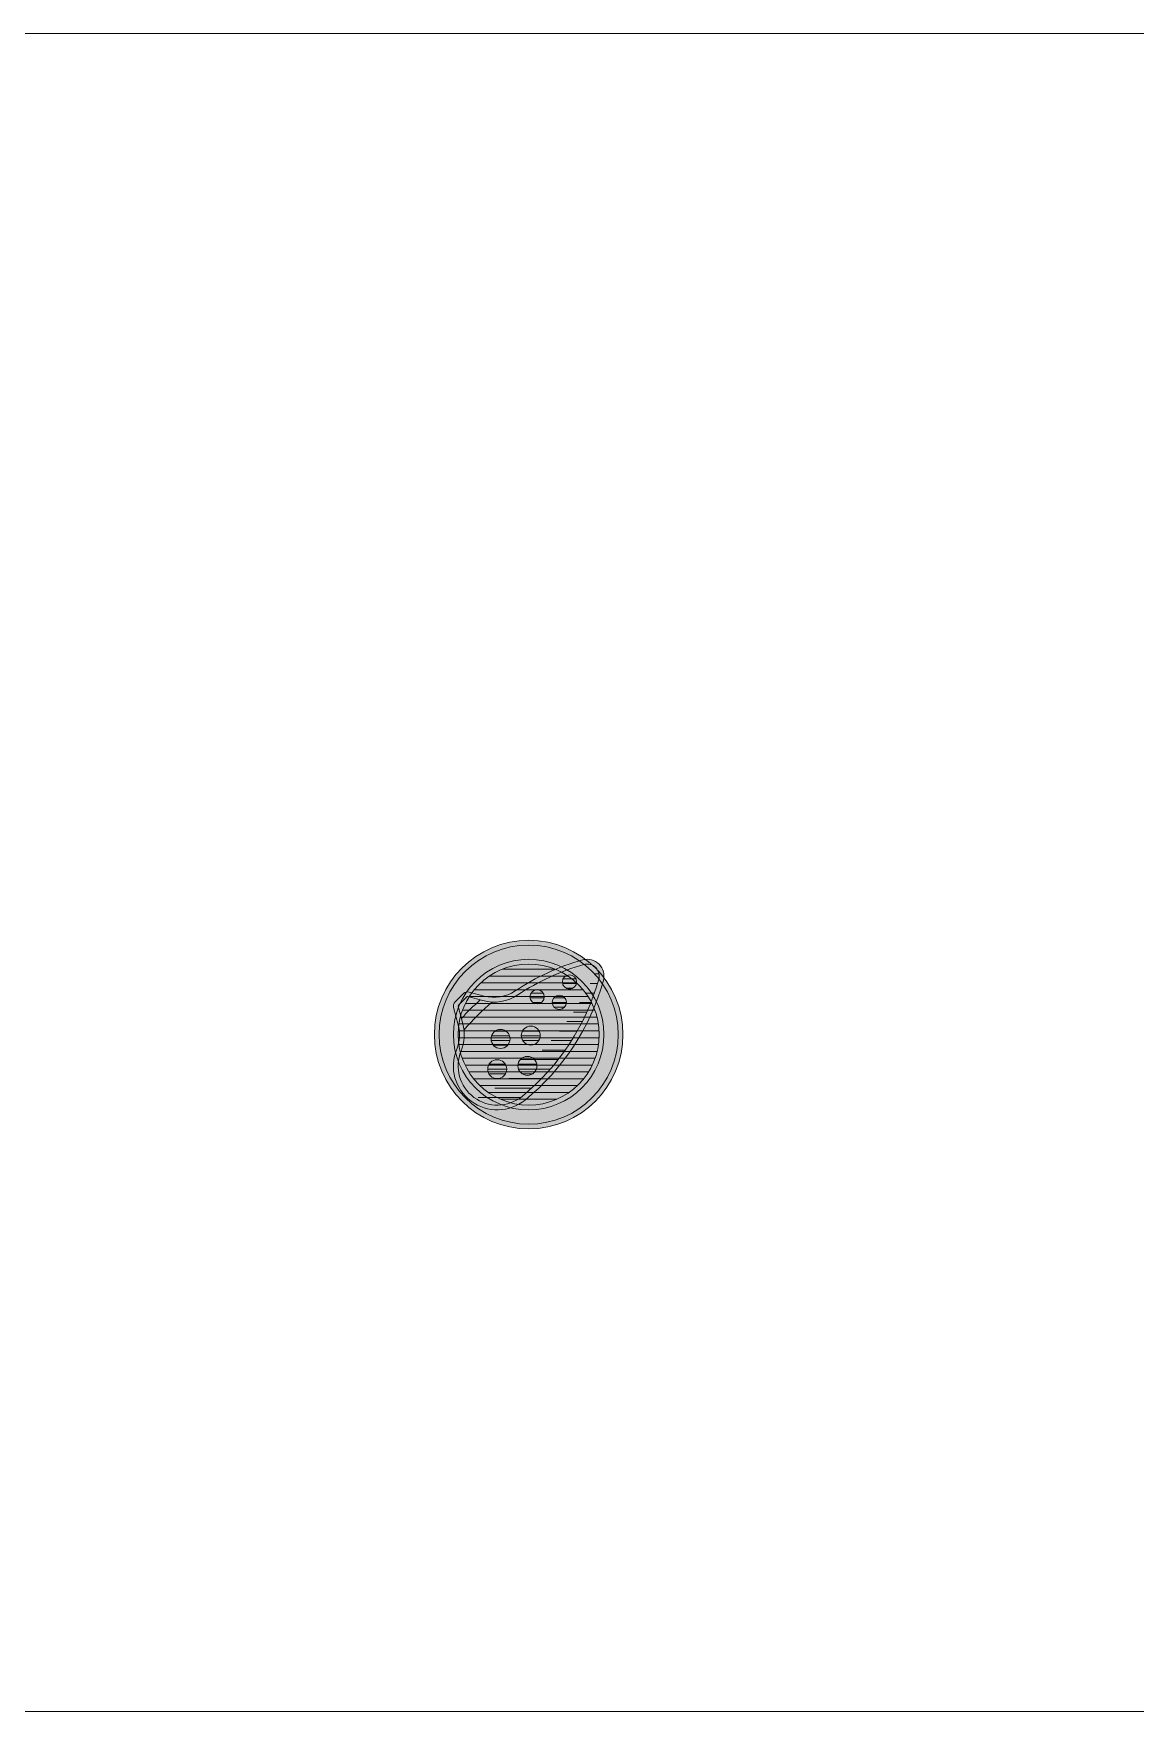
# Model space of a CAD drawing. Header units: inches. Extents: x -17.3 to 28.4, y -11 to 34.2.
# Drawn here: x 1.93 to 5.56, y -2.8 to 2.72 of the extents above; entities that cross this region are included whole.
import ezdxf

# ---------------------------------------------------------------- set-up
doc = ezdxf.new("R2010")
doc.units = ezdxf.units.IN
doc.header["$MEASUREMENT"] = 0
doc.layers.add('NOPLOT', color=5, linetype='Continuous', lineweight=5)

# ---------------------------------------------------------------- blocks, each defined once
blk = doc.blocks.new('Ocarinas')
at = {"layer": 'NOPLOT', "true_color": 0xbc9538}
h = blk.add_hatch(color=55, dxfattribs=at)
h.dxf.hatch_style = 1
edge = h.paths.add_edge_path()
edge.add_line((-0.4439207693978169, -0.0524304897699841), (-0.3939961380249772, -0.06580775442875786))
edge.add_arc((-0.3616437573871614, 0.05493297385737539), 0.1249999999999999, 254.9999999999996, 303.7593021342785)
edge.add_arc((0.137803413417827, -0.6922798969625605), 0.7737627889182316, 105.5710147242354, 123.7593021342785, ccw=False)
edge.add_arc((-0.05510714239347347, 0), 0.05510714239347332, -15.571014724235226, 105.5710147242356, ccw=False)
edge.add_arc((-0.7473870393560351, 0.1929105558113013), 0.7737627889182328, 309.0702946044383, 344.42898527576455, ccw=False)
edge.add_arc((-0.3507615099064312, -0.295654367512957), 0.1444715249442148, 157.6099619296887, 309.0702946044382, ccw=False)
edge.add_arc((-0.5999181898380961, -0.1930100710265423), 0.1250000000000006, 337.6099619296896, 375.0000000000006)
edge.add_line((-0.4791774615519624, -0.160657690388726), (-0.4945979444317907, -0.1031076648039579))
edge.add_arc((-0.4765945661897657, -0.0982836741429749), 0.01863846866088176, 135.000000000001, 195.0000000000012, ccw=False)
edge.add_line((-0.4897739537708081, -0.08510428656193292), (-0.4619241476398419, -0.0572544804309667))
edge.add_arc((-0.4487447600587999, -0.07043386801200913), 0.01863846866088142, 74.9999999999988, 134.999999999999, ccw=False)
at = {"layer": 'NOPLOT'}
h = blk.add_hatch(dxfattribs=at)
h.set_pattern_fill('ANSI31', color=256, scale=0.25, angle=315)
h.set_pattern_definition([(0, (-3.125000023689827, 1.934874107542829), (8.673617379884035e-18, 0.03125), [])])
h.paths.add_polyline_path([(-0.2695529756404116, -0.3956873668310068, 0.1555172681261928), (-0.01707405436280274, -0.0105982915052254, 0.2260126952015937), (-0.02291273036874086, 0.02285518327120073, -0.1051808540161864), (-0.2317905392033546, -0.2712270234761565, -0.2227030224894087), (-0.2205354907037433, -0.2952429434980315, -0.7609763318640809), (-0.2785947249500014, -0.3112999500412619, -0.04909358293214431), (-0.4211583878204648, -0.4035696424751094, 0.3258273237168152)])
h = blk.add_hatch(dxfattribs=at)
h.set_pattern_fill('ANSI31', color=256, scale=0.125, angle=315)
h.set_pattern_definition([(0, (-3.125000023689827, 1.934874107542829), (4.336808689942018e-18, 0.015625), [])])
h.paths.add_polyline_path([(-0.2830354907037433, -0.2952429434980315, 1), (-0.2205354907037433, -0.2952429434980315, 1)])
h.paths.add_polyline_path([(-0.3824723818081015, -0.3062914869540714, 1), (-0.3199723818081015, -0.3062914869540714, 1)])
h.paths.add_polyline_path([(-0.3089238383520616, -0.2068545958497132, 1), (-0.3714238383520616, -0.2068545958497132, 1)])
h.paths.add_polyline_path([(-0.2094869472477039, -0.1958060523936738, 1), (-0.2719869472477039, -0.1958060523936738, 1)])
h.paths.add_polyline_path([(-0.1964552135145277, -0.06811905741194413, 1), (-0.2433302135145277, -0.06811905741194413, 1)])
h.paths.add_polyline_path([(-0.1236701078545734, -0.08636245507059948, 1), (-0.1705451078545734, -0.08636245507059948, 1)])
h.paths.add_polyline_path([(-0.08989445279882302, -0.01935724415669005, 1), (-0.136769452798823, -0.01935724415669005, 1)])
for points in [[(-0.4439207693978169, -0.0524304897699841), (-0.3939961380249772, -0.06580775442875786, 0.2160217811273904), (-0.2921806052402345, -0.04898945150795586, -0.07952840797616263), (-0.06989969223247527, 0.05308462688985571, -0.5840135523604959), (-0.002022515503617761, -0.01479254983900136, -0.155517268126193), (-0.2597049541399801, -0.4078181993468333, -0.7775004881032668), (-0.4843416553678743, -0.2406237736745596, 0.1646078292799278), (-0.4791774615519624, -0.160657690388726), (-0.4945979444317907, -0.1031076648039579, -0.267949192431122), (-0.4897739537708081, -0.08510428656193292), (-0.4619241476398419, -0.0572544804309667, -0.267949192431122)], [(-0.4479648169775441, -0.0675230808057512), (-0.398040185604704, -0.08090034546452451, 0.2160217811273907), (-0.2834977112218686, -0.06197975467862249, -0.07952840797616272), (-0.0657054338986991, 0.03803308803067096, -0.5840135523604968), (-0.01707405436280274, -0.01059829150522562, -0.155517268126193), (-0.269552975640412, -0.3956873668310072, -0.777500488103267), (-0.4698945885590966, -0.2465754865055618, 0.1646078292799285), (-0.4640848705161957, -0.1566136428089988), (-0.4795053533960241, -0.09906361722423118, -0.267949192431118), (-0.4787254103147682, -0.09615283001797237), (-0.450875604183802, -0.0683030238870066, -0.2679491924311415)]]:
    blk.add_lwpolyline(points, format="xyb", close=True, dxfattribs=at)
for centre, radius in [((-0.113331952798823, -0.01935724415669005), 0.0234375), ((-0.2198927135145277, -0.06811905741194413), 0.0234375), ((-0.1471076078545734, -0.08636245507059948), 0.0234375), ((-0.2407369472477039, -0.1958060523936738), 0.03125), ((-0.3401738383520616, -0.2068545958497132), 0.03125), ((-0.3512223818081015, -0.3062914869540714), 0.03125), ((-0.2517854907037433, -0.2952429434980315), 0.03125)]:
    blk.add_circle(centre, radius, dxfattribs=at)
for radius, start, end in [(0.8206377889182318, 131.5903424649807, 137.6499997599468), (0.7893877889182318, 129.7744923980031, 139.2498502614433), (0.7893877889182318, 140.9149704719242, 140.9297053955617)]:
    blk.add_arc((0.1378034134178265, -0.692279896962561), radius, start, end, dxfattribs=at)

msp = doc.modelspace()

# ---------------------------------------------------------------- hatches: boundary and pattern name
at = {"layer": 'NOPLOT', "true_color": 0xbc9538}
h = msp.add_hatch(color=55, dxfattribs=at)
h.dxf.hatch_style = 1
edge = h.paths.add_edge_path()
edge.add_arc((3.562889663167107, -0.5769057799765638), 0.3101165174253226, 0, 360)
at = {"layer": 'NOPLOT'}
h = msp.add_hatch(dxfattribs=at)
h.set_pattern_fill('ANSI31', color=256, scale=0.18, angle=315)
h.set_pattern_definition([(0, (2.685506156902603, 1.550477702598115), (5.204170427930421e-18, 0.0225), [])])
edge = h.paths.add_edge_path()
edge.add_arc((3.562889663167107, -0.5769057799765638), 0.2319915174253226, 0, 360)

# ---------------------------------------------------------------- linework, layer by layer
msp.add_lwpolyline([(-6.375000000000001, -2.802850890327848), (-6.375000000000001, 2.715231492389521), (6.374999999999999, 2.71523149238952), (6.374999999999999, -2.80285089032785)], close=True, dxfattribs=at)
for radius in [0.3101165174253226, 0.2944915174253226, 0.2476165174253226, 0.2319915174253226]:
    msp.add_circle((3.562889663167107, -0.5769057799765638), radius, dxfattribs=at)

# ---------------------------------------------------------------- block references
msp.add_blockref('Ocarinas', (3.810506180592431, -0.3843964049447146), dxfattribs=at)

doc.saveas('drawing.dxf')
